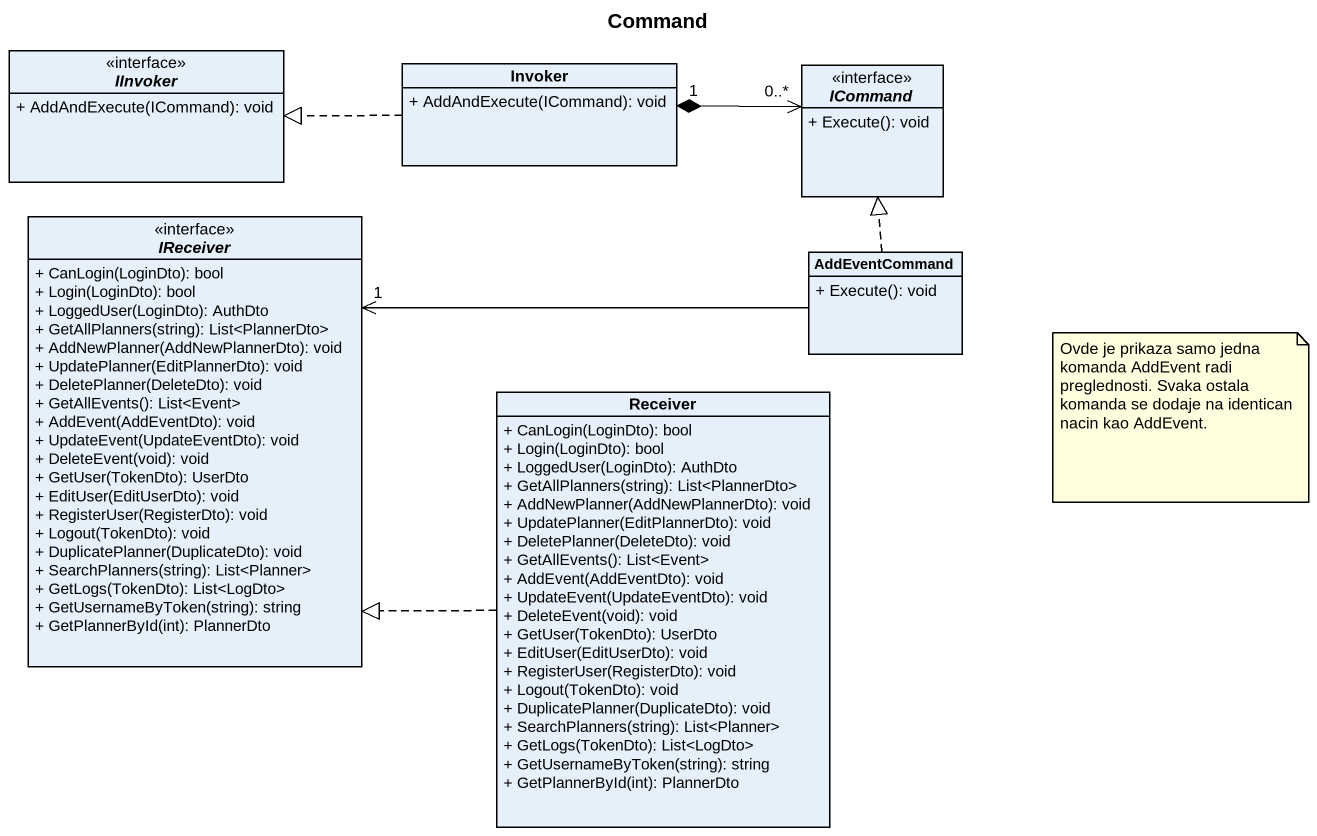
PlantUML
@startuml
title Command
hide circle
hide empty members
skinparam classAttributeIconSize 0
interface IInvoker {
  + AddAndExecute(ICommand): void
}
class Invoker {
  + AddAndExecute(ICommand): void
}
interface ICommand {
  + Execute(): void
}
interface IReceiver {
  + CanLogin(LoginDto): bool
  + Login(LoginDto): bool
  + LoggedUser(LoginDto): AuthDto
  + GetAllPlanners(string): List<PlannerDto>
  + AddNewPlanner(AddNewPlannerDto): void
  + UpdatePlanner(EditPlannerDto): void
  + DeletePlanner(DeleteDto): void
  + GetAllEvents(): List<Event>
  + AddEvent(AddEventDto): void
  + UpdateEvent(UpdateEventDto): void
  + DeleteEvent(void): void
  + GetUser(TokenDto): UserDto
  + EditUser(EditUserDto): void
  + RegisterUser(RegisterDto): void
  + Logout(TokenDto): void
  + DuplicatePlanner(DuplicateDto): void
  + SearchPlanners(string): List<Planner>
  + GetLogs(TokenDto): List<LogDto>
  + GetUsernameByToken(string): string
  + GetPlannerById(int): PlannerDto
}
class AddEventCommand {
  + Execute(): void
}
class Receiver {
  + CanLogin(LoginDto): bool
  + Login(LoginDto): bool
  + LoggedUser(LoginDto): AuthDto
  + GetAllPlanners(string): List<PlannerDto>
  + AddNewPlanner(AddNewPlannerDto): void
  + UpdatePlanner(EditPlannerDto): void
  + DeletePlanner(DeleteDto): void
  + GetAllEvents(): List<Event>
  + AddEvent(AddEventDto): void
  + UpdateEvent(UpdateEventDto): void
  + DeleteEvent(void): void
  + GetUser(TokenDto): UserDto
  + EditUser(EditUserDto): void
  + RegisterUser(RegisterDto): void
  + Logout(TokenDto): void
  + DuplicatePlanner(DuplicateDto): void
  + SearchPlanners(string): List<Planner>
  + GetLogs(TokenDto): List<LogDto>
  + GetUsernameByToken(string): string
  + GetPlannerById(int): PlannerDto
}
Invoker .left.|> IInvoker
ICommand "0..*" <-left-* "1" Invoker
AddEventCommand .up.|> ICommand
AddEventCommand -left-> "1" IReceiver
Receiver .left.|> IReceiver
note as N1
  Ovde je prikaza samo jedna komanda AddEvent radi preglednosti. Svaka ostala komanda se dodaje na identican nacin kao AddEvent.
end note
@enduml
